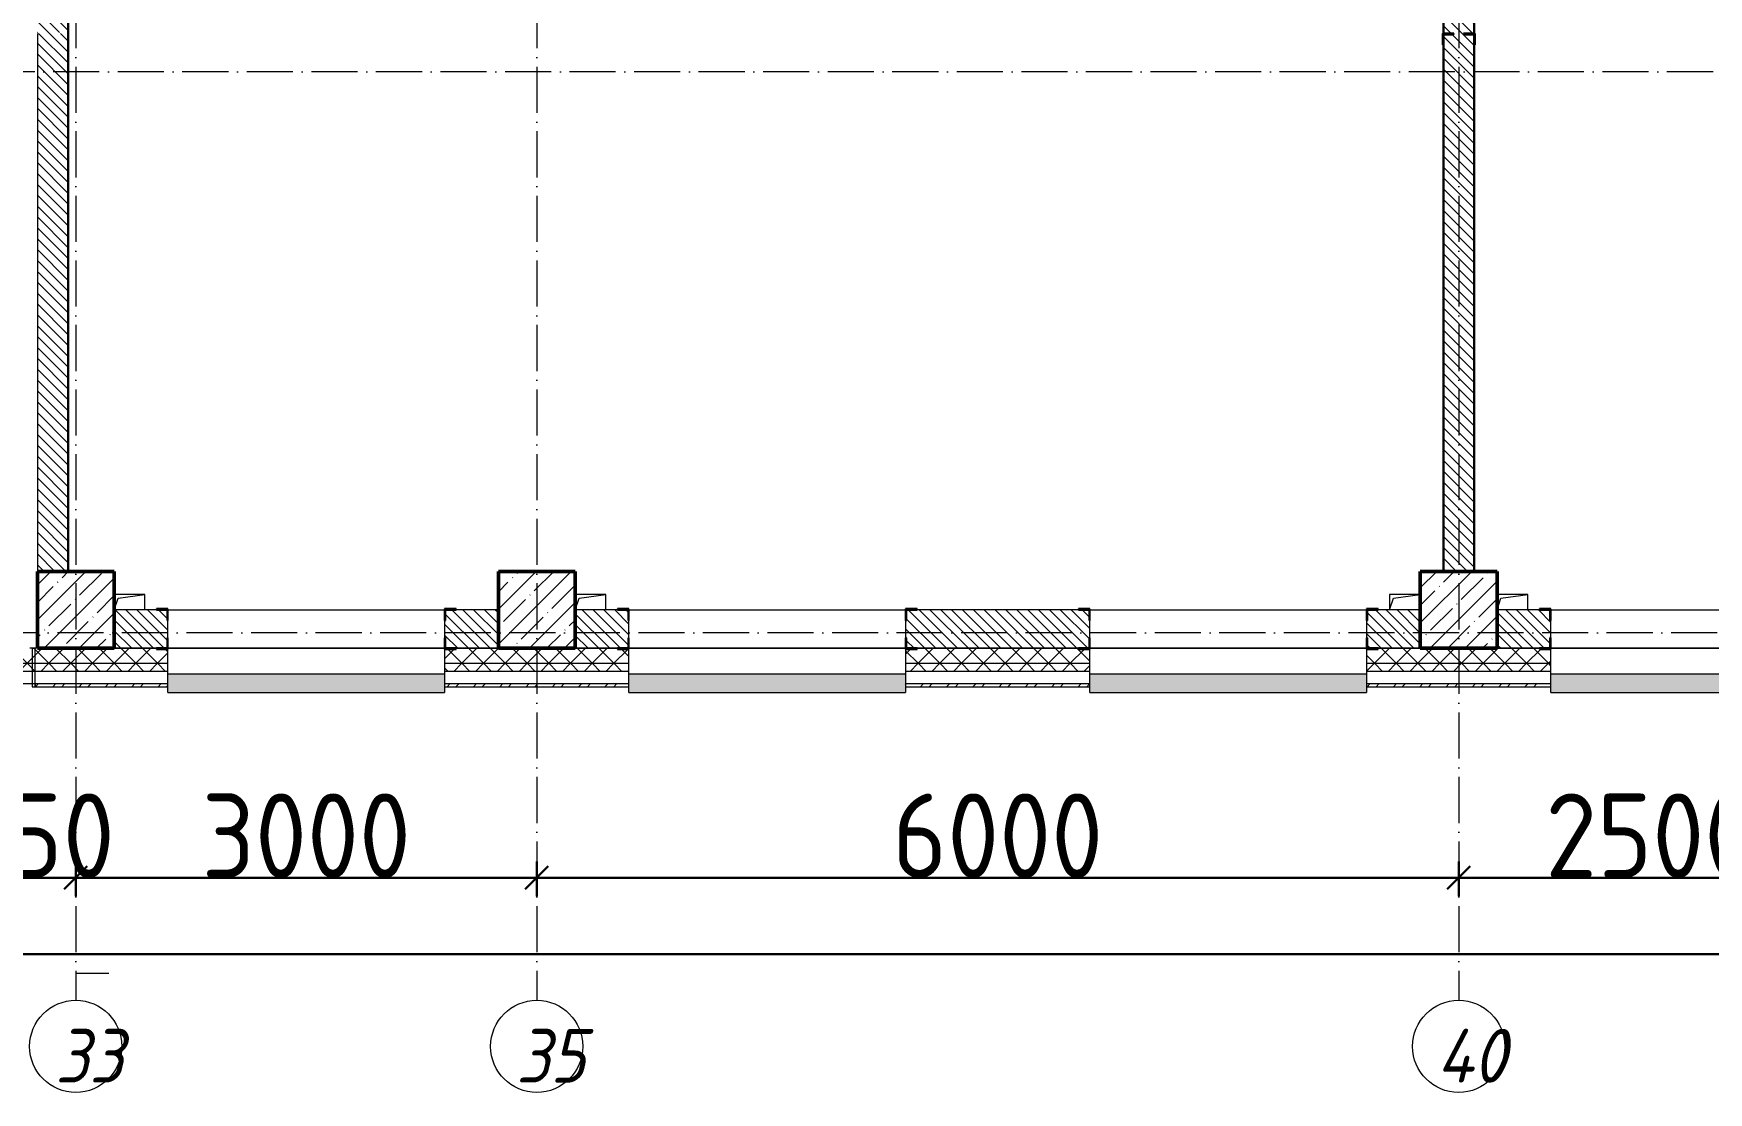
# Model space of a CAD drawing. Header units: millimetres. Extents: x 35697 to 388678, y -91946 to 171347.
# Drawn here: x 328996 to 339897, y -34572 to -27682 of the extents above; entities that cross this region are included whole.
import ezdxf

# ---------------------------------------------------------------- set-up
doc = ezdxf.new("R2010")
doc.units = ezdxf.units.MM
doc.linetypes.add('50_200_ШТРИХ_1Т_ш5_п1_п1_', pattern=[700, 500, -100, 0, -100])
for name, color, linetype, lineweight in [('2.4) ПГП вычит ЖБбалки 0.4 м -', 24, 'Continuous', 30), ('A-____-____-DIMS', 7, 'Continuous', 9), ('A-GENM-____-MCUT', 7, 'Continuous', 25), ('A-GENM-____-OTLN', 7, 'Continuous', 9), ('A-GENM-____-OTLN-1', 7, 'Continuous', 25), ('A-GLAZ-____-OTLN', 7, 'Continuous', 9), ('A-WALL-____-MCUT', 7, 'Continuous', 13), ('A-WALL-____-MCUT-1', 7, 'Continuous', 9), ('A-WALL-____-OTLN', 7, 'Continuous', 9), ('A-WALL-____-PATT-1', 7, 'Continuous', 9), ('A-WALL-FNSH-MCUT-1', 7, 'Continuous', 9), ('S-COLS-____-MCUT', 7, 'Continuous', 50), ('S-COLS-____-OTLN', 7, 'Continuous', 9), ('S-GRID-____-IDEN', 7, 'Continuous', 9), ('S-GRID-____-OTLN', 7, 'Continuous', 9), ('S-GRID-____-OTLN-1', 7, '50_200_ШТРИХ_1Т_ш5_п1_п1_', 9), ('стяжа', 7, 'Continuous', 30)]:
    doc.layers.add(name, color=color, linetype=linetype, lineweight=lineweight)
doc.layers.add('A-GLAZ-____-OTLN-1', color=7, linetype='Continuous', lineweight=9, true_color=0xc0c0c0)
doc.styles.add('ISOCPEUR_I_9', font='isocpeui.ttf', dxfattribs={"width": 0.9, "height": 250})
doc.styles.add('СПДС', font='isocpeur.ttf', dxfattribs={"width": 0.9})
doc.dimstyles.new('ISO-2_5_0_9К_БОЛЬШОЙ_ОСИ', dxfattribs={"dimscale": 304.8, "dimtxt": 248.995294, "dimasz": 0.492126, "dimexe": 0.393701, "dimexo": 0, "dimgap": 0, "dimtad": 1, "dimdec": 0, "dimzin": 0, "dimdsep": 46, "dimtxsty": 'ISOCPEUR_I_9', "dimblk1": 'OBLIQUE', "dimblk2": 'OBLIQUE', "dimsah": 1, "dimcen": 0.09, "dimdle": 0.393701, "dimazin": 0, "dimtfac": 1, "dimtdec": 4, "dimtix": 1, "dimtmove": 0, "dimatfit": 3, "dimfxl": 1, "dimtvp": 1, "dimtolj": 1, "dimtzin": 0, "dimarcsym": 2})
pattern_1 = [(45, (283770.71, -86863.46), (-70.71068, 70.71068), []), (135, (283770.71, -86863.46), (-70.71068, -70.71068), [])]
pattern_2 = [(135, (283770.707, -86863.456), (-35.35534, -35.35534), [])]

# ---------------------------------------------------------------- blocks, each defined once
blk = doc.blocks.new('BSC_Колонна _Прямоугольная - 500х500-V18-АР1_План отверстий 3 этажа в осях 1-64_Ю-ЯЯ')
at = {"layer": 'S-COLS-____-OTLN'}
h = blk.add_hatch(dxfattribs=at)
h.set_pattern_fill('FP_25', color=256, style=0, pattern_type=2)
h.set_pattern_definition([(45, (-54500, -55431.04), (-114.04925, 114.04925), []), (45, (-54385.95, -55431.04), (-114.04925, 114.04925), [201.613, -40.323, 3.353, -36.97])])
h.paths.add_polyline_path([(-250, -250), (250, -250), (250, 250), (-250, 250), (-250, 178)], flags=0)
at = {"layer": 'S-COLS-____-MCUT'}
for p, q in [((250, 250), (-250, 250)), ((-250, 250), (-250, -250)), ((250, -250), (250, 250)), ((-250, -250), (250, -250))]:
    blk.add_line(p, q, dxfattribs=at)
blk = doc.blocks.new('BSC_Колонна _Прямоугольная - 500х500-V46-АР1_План отверстий 3 этажа в осях 1-64_Ю-ЯЯ')
at = {"layer": 'S-COLS-____-OTLN'}
h = blk.add_hatch(dxfattribs=at)
h.set_pattern_fill('FP_54', color=256, style=0, pattern_type=2)
h.set_pattern_definition([(45, (-48500, -55431.04), (-114.04925, 114.04925), []), (45, (-48385.95, -55431.04), (-114.04925, 114.04925), [201.613, -40.323, 3.353, -36.97])])
h.paths.add_polyline_path([(-250, -250), (250, -250), (250, 250), (-250, 250), (-250, 178)], flags=0)
at = {"layer": 'S-COLS-____-MCUT'}
for p, q in [((250, 250), (-250, 250)), ((-250, 250), (-250, -250)), ((250, -250), (250, 250)), ((-250, -250), (250, -250))]:
    blk.add_line(p, q, dxfattribs=at)
blk = doc.blocks.new('BSC_Колонна _Прямоугольная - 500х500-V72-АР1_План отверстий 3 этажа в осях 1-64_Ю-ЯЯ')
at = {"layer": 'S-COLS-____-OTLN'}
h = blk.add_hatch(dxfattribs=at)
h.set_pattern_fill('FP_81', color=256, style=0, pattern_type=2)
h.set_pattern_definition([(45, (-45500, -55431.04), (-114.04925, 114.04925), []), (45, (-45385.95, -55431.04), (-114.04925, 114.04925), [201.613, -40.323, 3.353, -36.97])])
h.paths.add_polyline_path([(-250, -250), (250, -250), (250, 250), (-250, 250), (-250, 178)], flags=0)
at = {"layer": 'S-COLS-____-MCUT'}
for p, q in [((250, 250), (-250, 250)), ((-250, 250), (-250, -250)), ((250, -250), (250, 250)), ((-250, -250), (250, -250))]:
    blk.add_line(p, q, dxfattribs=at)
blk = doc.blocks.new('Фахверк_СКБ_Уголок - 250_2700-27497298-АР1_План отверстий 3 этажа в осях 1-64_Ю-ЯЯ')
at = {"layer": 'A-GENM-____-MCUT'}
for p, q in [((200, 181), (125, 181)), ((125, 181), (125, 106)), ((131, 106), (131, 175)), ((131, 175), (200, 175)), ((200, 175), (200, 181)), ((125, 106), (131, 106)), ((131, -6), (125, -6)), ((125, -6), (125, -81)), ((125, -81), (200, -81)), ((131, -75), (131, -6)), ((200, -75), (131, -75)), ((200, -81), (200, -75))]:
    blk.add_line(p, q, dxfattribs=at)
blk = doc.blocks.new('Фахверк_СКБ_Уголок - 200_3550-28187522-АР1_План отверстий 3 этажа в осях 1-64_Ю-ЯЯ')
at = {"layer": 'A-GENM-____-MCUT'}
for p, q in [((125, 156), (50, 156)), ((50, 156), (50, 150)), ((50, 150), (119, 150)), ((119, 150), (119, 81)), ((125, 81), (125, 156)), ((119, 81), (125, 81)), ((125, 19), (119, 19)), ((119, 19), (119, -50)), ((125, -56), (125, 19)), ((119, -50), (50, -50)), ((50, -50), (50, -56)), ((50, -56), (125, -56))]:
    blk.add_line(p, q, dxfattribs=at)
blk = doc.blocks.new('AR_Отверстие прямоугольное _в плите_ - AR_Отверстие прямоугольное _в плите_-V178-АР1_План отверстий 3 этажа в осях 1-64_Ю-ЯЯ')
at = {"layer": 'A-GENM-____-OTLN'}
for p, q in [((100, 50), (-100, 50)), ((-100, -50), (-75, 25)), ((-75, 25), (100, 50)), ((100, -50), (100, 50))]:
    blk.add_line(p, q, dxfattribs=at)
blk = doc.blocks.new('AR_Отверстие прямоугольное _в плите_ - AR_Отверстие прямоугольное _в плите_-V185-АР1_План отверстий 3 этажа в осях 1-64_Ю-ЯЯ')
at = {"layer": 'A-GENM-____-OTLN'}
for p, q in [((100, 50), (-100, 50)), ((-100, 50), (-100, -50)), ((-100, -50), (-75, 25)), ((-75, 25), (100, 50))]:
    blk.add_line(p, q, dxfattribs=at)
blk = doc.blocks.new('Отлив_СКБ - Отлив витража_120_НВФ-31885687-АР1_План отверстий 3 этажа в осях 1-64_Ю-ЯЯ')
at = {"layer": 'A-GLAZ-____-OTLN-1'}
for points in [[(0, -2), (1800, -2), (1800, 0), (0, 0)], [(945, -120), (1800, -120), (1800, -2), (0, -2), (0, -120), (878, -120)]]:
    blk.add_hatch(color=256, dxfattribs=at).paths.add_polyline_path(points, flags=0)
at = {"layer": 'A-GLAZ-____-OTLN'}
for p, q in [((0, 0), (1800, 0)), ((1800, -2), (0, -2)), ((0, -120), (0, -83)), ((1800, -83), (1800, -120)), ((0, -120), (1800, -120))]:
    blk.add_line(p, q, dxfattribs=at)
blk = doc.blocks.new('Стены 3 - Стены 4-31194751-АР1_План отверстий 3 этажа в осях 1-64_Ю-ЯЯ')
at = {"layer": 'A-WALL-____-MCUT'}
for p, q in [((-1799, 41030), (-1799, 41010)), ((-1549, 41030), (-1799, 41030)), ((-1799, 41010), (-1549, 41010)), ((-1549, 41010), (-1549, 41030))]:
    blk.add_line(p, q, dxfattribs=at)
blk = doc.blocks.new('Ось сетки - Круг_Ø6_00__ISO-2_5_0_9K_-25732049-АР1_План отверстий 3 этажа в осях 1-64_Ю-ЯЯ')
at = {"layer": 'S-GRID-____-IDEN'}
blk.add_circle((0, 0), 3, dxfattribs=at)
blk = doc.blocks.new('_Oblique')
at = {"color": 0, "linetype": 'ByBlock', "lineweight": -2}
blk.add_line((-0.5, -0.5), (0.5, 0.5), dxfattribs=at)
blk = doc.blocks.new('*D2169')
at = {"layer": 'A-____-____-DIMS', "color": 0, "lineweight": -2, "transparency": 16777216}
for p, q in [((328721, -33069), (328721, -33295)), ((329271, -33069), (329271, -33295)), ((328721, -33175), (328571, -33175)), ((328721, -33175), (329271, -33175)), ((329271, -33175), (329421, -33175))]:
    blk.add_line(p, q, dxfattribs=at)
at = {"layer": 'Defpoints', "color": 0, "transparency": 16777216}
for p in [(328721, -33069), (329271, -33069), (329271, -33175)]:
    blk.add_point(p, dxfattribs=at)
at = {"layer": 'A-____-____-DIMS', "color": 0, "lineweight": -2, "transparency": 16777216, "xscale": 150, "yscale": 150, "zscale": 150}
blk.add_blockref('_Oblique', (328721, -33175), dxfattribs=at)
at = {"layer": 'A-____-____-DIMS', "color": 0, "lineweight": -2, "transparency": 16777216, "xscale": 150, "yscale": 150, "zscale": 150, "rotation": 180}
blk.add_blockref('_Oblique', (329271, -33175), dxfattribs=at)
at = {"layer": 'A-____-____-DIMS', "color": 0, "transparency": 16777216, "insert": (328996, -32901), "char_height": 548.6, "attachment_point": 5, "style": 'СПДС'}
blk.add_mtext('\\A1;550', dxfattribs=at)
blk = doc.blocks.new('*D2170')
at = {"layer": 'A-____-____-DIMS', "color": 0, "lineweight": -2, "transparency": 16777216}
for p, q in [((329271, -33069), (329271, -33295)), ((332271, -33069), (332271, -33295)), ((329151, -33175), (332391, -33175))]:
    blk.add_line(p, q, dxfattribs=at)
at = {"layer": 'Defpoints', "color": 0, "transparency": 16777216}
for p in [(329271, -33069), (332271, -33069), (332271, -33175)]:
    blk.add_point(p, dxfattribs=at)
at = {"layer": 'A-____-____-DIMS', "color": 0, "lineweight": -2, "transparency": 16777216, "xscale": 150, "yscale": 150, "zscale": 150, "rotation": 180}
blk.add_blockref('_Oblique', (329271, -33175), dxfattribs=at)
at = {"layer": 'A-____-____-DIMS', "color": 0, "lineweight": -2, "transparency": 16777216, "xscale": 150, "yscale": 150, "zscale": 150}
blk.add_blockref('_Oblique', (332271, -33175), dxfattribs=at)
at = {"layer": 'A-____-____-DIMS', "color": 0, "transparency": 16777216, "insert": (330771, -32901), "char_height": 548.6, "attachment_point": 5, "style": 'СПДС'}
blk.add_mtext('\\A1;3000', dxfattribs=at)
blk = doc.blocks.new('*D2171')
at = {"layer": 'A-____-____-DIMS', "color": 0, "lineweight": -2, "transparency": 16777216}
for p, q in [((332271, -33069), (332271, -33295)), ((338271, -33069), (338271, -33295)), ((332151, -33175), (338391, -33175))]:
    blk.add_line(p, q, dxfattribs=at)
at = {"layer": 'Defpoints', "color": 0, "transparency": 16777216}
for p in [(332271, -33069), (338271, -33069), (338271, -33175)]:
    blk.add_point(p, dxfattribs=at)
at = {"layer": 'A-____-____-DIMS', "color": 0, "lineweight": -2, "transparency": 16777216, "xscale": 150, "yscale": 150, "zscale": 150, "rotation": 180}
blk.add_blockref('_Oblique', (332271, -33175), dxfattribs=at)
at = {"layer": 'A-____-____-DIMS', "color": 0, "lineweight": -2, "transparency": 16777216, "xscale": 150, "yscale": 150, "zscale": 150}
blk.add_blockref('_Oblique', (338271, -33175), dxfattribs=at)
at = {"layer": 'A-____-____-DIMS', "color": 0, "transparency": 16777216, "insert": (335271, -32901), "char_height": 548.6, "attachment_point": 5, "style": 'СПДС'}
blk.add_mtext('\\A1;6000', dxfattribs=at)
blk = doc.blocks.new('*D2172')
at = {"layer": 'A-____-____-DIMS', "color": 0, "lineweight": -2, "transparency": 16777216}
for p, q in [((338271, -33069), (338271, -33295)), ((340771, -33069), (340771, -33295)), ((338151, -33175), (340891, -33175))]:
    blk.add_line(p, q, dxfattribs=at)
at = {"layer": 'Defpoints', "color": 0, "transparency": 16777216}
for p in [(338271, -33069), (340771, -33069), (340771, -33175)]:
    blk.add_point(p, dxfattribs=at)
at = {"layer": 'A-____-____-DIMS', "color": 0, "lineweight": -2, "transparency": 16777216, "xscale": 150, "yscale": 150, "zscale": 150, "rotation": 180}
blk.add_blockref('_Oblique', (338271, -33175), dxfattribs=at)
at = {"layer": 'A-____-____-DIMS', "color": 0, "lineweight": -2, "transparency": 16777216, "xscale": 150, "yscale": 150, "zscale": 150}
blk.add_blockref('_Oblique', (340771, -33175), dxfattribs=at)
at = {"layer": 'A-____-____-DIMS', "color": 0, "transparency": 16777216, "insert": (339521, -32901), "char_height": 548.6, "attachment_point": 5, "style": 'СПДС'}
blk.add_mtext('\\A1;2500', dxfattribs=at)
blk = doc.blocks.new('*D2179')
at = {"layer": 'A-____-____-DIMS', "color": 0, "lineweight": -2, "transparency": 16777216}
for p, q in [((281421, -33566), (281421, -33792)), ((354821, -33566), (354821, -33792)), ((281301, -33672), (354941, -33672))]:
    blk.add_line(p, q, dxfattribs=at)
at = {"layer": 'Defpoints', "color": 0, "transparency": 16777216}
for p in [(281421, -33566), (354821, -33566), (354821, -33672)]:
    blk.add_point(p, dxfattribs=at)
at = {"layer": 'A-____-____-DIMS', "color": 0, "lineweight": -2, "transparency": 16777216, "xscale": 150, "yscale": 150, "zscale": 150, "rotation": 180}
blk.add_blockref('_Oblique', (281421, -33672), dxfattribs=at)
at = {"layer": 'A-____-____-DIMS', "color": 0, "lineweight": -2, "transparency": 16777216, "xscale": 150, "yscale": 150, "zscale": 150}
blk.add_blockref('_Oblique', (354821, -33672), dxfattribs=at)
at = {"layer": 'A-____-____-DIMS', "color": 0, "transparency": 16777216, "insert": (318121, -33397), "char_height": 548.6, "attachment_point": 5, "style": 'СПДС'}
blk.add_mtext('\\A1;73400', dxfattribs=at)
blk = doc.blocks.new('3эт')
at = {"layer": 'S-GRID-____-OTLN-1', "color": 251, "ltscale": 0.6, "true_color": 0x636466}
for p, q in [((329270.7, 4029.4), (329270.7, -33971.9)), ((332270.7, 4029.4), (332270.7, -33971.9)), ((338270.7, 4029.4), (338270.7, -33971.9)), ((359250.7, -27932.4), (279101.9, -27932.4)), ((387845.1, -31582.4), (279101.9, -31582.4))]:
    blk.add_line(p, q, dxfattribs=at)
at = {"layer": 'S-GRID-____-IDEN', "xscale": 99.99999999999993, "yscale": 99.99999999999993, "zscale": 99.99999999999993, "rotation": 180}
for p in [(329270.7, -34271.9), (332270.7, -34271.9), (338270.7, -34271.9)]:
    blk.add_blockref('Ось сетки - Круг_Ø6_00__ISO-2_5_0_9K_-25732049-АР1_План отверстий 3 этажа в осях 1-64_Ю-ЯЯ', p, dxfattribs=at)
at = {"layer": 'S-GRID-____-IDEN', "char_height": 350, "attachment_point": 1, "style": 'ISOCPEUR_I_9'}
for s, insert, width in [('33', (329136.3, -34157.9), 404.05), ('35', (332136.3, -34157.9), 404.05), ('40', (338127.3, -34157.9), 425.696)]:
    blk.add_mtext(s, dxfattribs=dict(at, insert=insert, width=width))
at = {"layer": 'A-____-____-DIMS'}
for base, p1, p2, override, picture, middle in [((329270.7, -33175), (328720.7, -33068.9), (329270.7, -33068.9), {"dimtxt": 1.8, "dimpost": '<>', "dimtxsty": 'СПДС', "dimfxl": 550}, '*D2169', (328995.7, -32900.7)), ((332270.7, -33175), (329270.7, -33068.9), (332270.7, -33068.9), {"dimtxt": 1.8, "dimpost": '<>', "dimtxsty": 'СПДС', "dimfxl": 3000}, '*D2170', (330770.7, -32900.7)), ((338270.7, -33175), (332270.7, -33068.9), (338270.7, -33068.9), {"dimtxt": 1.8, "dimpost": '<>', "dimtxsty": 'СПДС', "dimfxl": 6000}, '*D2171', (335270.7, -32900.7)), ((340770.7, -33175), (338270.7, -33068.9), (340770.7, -33068.9), {"dimtxt": 1.8, "dimpost": '<>', "dimtxsty": 'СПДС', "dimfxl": 2500}, '*D2172', (339520.7, -32900.7)), ((354820.7, -33671.8), (281420.7, -33565.7), (354820.7, -33565.7), {"dimtxt": 1.8, "dimpost": '<>', "dimtxsty": 'СПДС', "dimfxl": 73400}, '*D2179', (318120.7, -33397.5))]:
    dim = blk.add_linear_dim(base=base, p1=p1, p2=p2, dimstyle='ISO-2_5_0_9К_БОЛЬШОЙ_ОСИ', override=override, dxfattribs=at)
    dim.commit()
    dim.dimension.update_dxf_attribs({"geometry": picture, "text_midpoint": middle})

msp = doc.modelspace()

# ---------------------------------------------------------------- hatches: boundary and pattern name
at = {"layer": 'A-WALL-____-PATT-1'}
h = msp.add_hatch(dxfattribs=at)
h.set_pattern_fill('FP_9', color=256, style=0, pattern_type=2)
h.set_pattern_definition(pattern_2)
h.paths.add_polyline_path([(329021, -31182), (329221, -31182), (329221, -27682), (329152, -27682), (329152, -27676), (329221, -27676), (329221, -24182), (329021, -24182), (329021, -27676), (329090, -27676), (329090, -27682), (329021, -27682), (329021, -29640)], flags=0)
h = msp.add_hatch(dxfattribs=at)
h.set_pattern_fill('FP_9', color=256, style=0, pattern_type=2)
h.set_pattern_definition(pattern_2)
h.paths.add_polyline_path([(338371, -31182), (338371, -27688), (338302, -27688), (338302, -27682), (338371, -27682), (338371, -24182), (338171, -24182), (338171, -27682), (338240, -27682), (338240, -27688), (338171, -27688), (338171, -31182)], flags=0)
h = msp.add_hatch(dxfattribs=at)
h.set_pattern_fill('FP_9', color=256, style=0, pattern_type=2)
h.set_pattern_definition(pattern_2)
h.paths.add_polyline_path([(331677, -31682), (332021, -31682), (332021, -31432), (331677, -31432), (331677, -31501), (331671, -31501), (331671, -31613), (331677, -31613)], flags=0)
h.paths.add_polyline_path([(329865, -31682), (329865, -31613), (329871, -31613), (329871, -31501), (329865, -31501), (329865, -31432), (329521, -31432), (329521, -31682), (329796, -31682)], flags=0)
h = msp.add_hatch(dxfattribs=at)
h.set_pattern_fill('FP_9', color=256, style=0, pattern_type=2)
h.set_pattern_definition(pattern_2)
h.paths.add_polyline_path([(337746, -31682), (338021, -31682), (338021, -31432), (337677, -31432), (337677, -31501), (337671, -31501), (337671, -31613), (337677, -31613), (337677, -31682)], flags=0)
h.paths.add_polyline_path([(335796, -31682), (335865, -31682), (335865, -31613), (335871, -31613), (335871, -31501), (335865, -31501), (335865, -31432), (334677, -31432), (334677, -31501), (334671, -31501), (334671, -31613), (334677, -31613), (334677, -31682), (335013, -31682)], flags=0)
h.paths.add_polyline_path([(332796, -31682), (332865, -31682), (332865, -31613), (332871, -31613), (332871, -31501), (332865, -31501), (332865, -31432), (332521, -31432), (332521, -31682)], flags=0)
h = msp.add_hatch(dxfattribs=at)
h.set_pattern_fill('FP_9', color=256, style=0, pattern_type=2)
h.set_pattern_definition(pattern_2)
h.paths.add_polyline_path([(338521, -31682), (338865, -31682), (338865, -31613), (338871, -31613), (338871, -31501), (338865, -31501), (338865, -31432), (338521, -31432)], flags=0)
h.paths.add_polyline_path([(341021, -31682), (341021, -31432), (340677, -31432), (340677, -31501), (340671, -31501), (340671, -31613), (340677, -31613), (340677, -31682), (340746, -31682)], flags=0)
h = msp.add_hatch(dxfattribs=at)
h.set_pattern_fill('FP_4', color=256, style=0, pattern_type=2)
h.set_pattern_definition(pattern_1)
h.paths.add_polyline_path([(357990, -31782), (358071, -31782), (358071, -31682), (351721, -31682), (351721, -31782), (354455, -31782)], flags=0)
h.paths.add_polyline_path([(347385, -31782), (347771, -31782), (347771, -31688), (347696, -31688), (347696, -31682), (346746, -31682), (346746, -31688), (346671, -31688), (346671, -31782), (347021, -31782)], flags=0)
h.paths.add_polyline_path([(349153, -31782), (350721, -31782), (350721, -31682), (348846, -31682), (348846, -31688), (348771, -31688), (348771, -31782)], flags=0)
h.paths.add_polyline_path([(343746, -31782), (344871, -31782), (344871, -31688), (344796, -31688), (344796, -31682), (343746, -31682), (343746, -31688), (343671, -31688), (343671, -31782), (343677, -31782)], flags=0)
h.paths.add_polyline_path([(341871, -31782), (341871, -31688), (341796, -31688), (341796, -31682), (340746, -31682), (340746, -31688), (340671, -31688), (340671, -31782), (341199, -31782)], flags=0)
h.paths.add_polyline_path([(337746, -31782), (338871, -31782), (338871, -31688), (338796, -31688), (338796, -31682), (337746, -31682), (337746, -31688), (337671, -31688), (337671, -31782)], flags=0)
h.paths.add_polyline_path([(335796, -31782), (335871, -31782), (335871, -31688), (335796, -31688), (335796, -31682), (334746, -31682), (334746, -31688), (334671, -31688), (334671, -31782), (335013, -31782)], flags=0)
h.paths.add_polyline_path([(332021, -31782), (332871, -31782), (332871, -31688), (332796, -31688), (332796, -31682), (331746, -31682), (331746, -31688), (331671, -31688), (331671, -31782), (331746, -31782)], flags=0)
h.paths.add_polyline_path([(329711, -31782), (329871, -31782), (329871, -31688), (329796, -31688), (329796, -31682), (328196, -31682), (328196, -31688), (328121, -31688), (328121, -31782), (328827, -31782)], flags=0)
h.paths.add_polyline_path([(326176, -31782), (326321, -31782), (326321, -31688), (326246, -31688), (326246, -31682), (325196, -31682), (325196, -31688), (325121, -31688), (325121, -31782)], flags=0)
h.paths.add_polyline_path([(323321, -31782), (323321, -31688), (323246, -31688), (323246, -31682), (322196, -31682), (322196, -31688), (322121, -31688), (322121, -31782), (322641, -31782)], flags=0)
h.paths.add_polyline_path([(319990, -31782), (320321, -31782), (320321, -31688), (320246, -31688), (320246, -31682), (319196, -31682), (319196, -31688), (319121, -31688), (319121, -31782), (319548, -31782)], flags=0)
h.paths.add_polyline_path([(316196, -31782), (317321, -31782), (317321, -31688), (317246, -31688), (317246, -31682), (316196, -31682), (316196, -31688), (316121, -31688), (316121, -31782), (316127, -31782)], flags=0)
h.paths.add_polyline_path([(313121, -31782), (314321, -31782), (314321, -31688), (314246, -31688), (314246, -31682), (313196, -31682), (313196, -31688), (313121, -31688)], flags=0)
h.paths.add_polyline_path([(311321, -31782), (311321, -31688), (311246, -31688), (311246, -31682), (310196, -31682), (310196, -31688), (310121, -31688), (310121, -31782), (311152, -31782)], flags=0)
h.paths.add_polyline_path([(307196, -31782), (308321, -31782), (308321, -31688), (308246, -31688), (308246, -31682), (307196, -31682), (307196, -31688), (307121, -31688), (307121, -31782), (307127, -31782)], flags=0)
h.paths.add_polyline_path([(305321, -31782), (305321, -31688), (305246, -31688), (305246, -31682), (304196, -31682), (304196, -31688), (304121, -31688), (304121, -31782), (305246, -31782)], flags=0)
h.paths.add_polyline_path([(301971, -31782), (302321, -31782), (302321, -31688), (302246, -31688), (302246, -31682), (301196, -31682), (301196, -31688), (301121, -31688), (301121, -31782), (301471, -31782)], flags=0)
h.paths.add_polyline_path([(300121, -31782), (300121, -31688), (300046, -31688), (300046, -31682), (290321, -31682), (290321, -31782), (299664, -31782)], flags=0)
h.paths.add_polyline_path([(289321, -31782), (289321, -31682), (281321, -31682), (281321, -31782), (287292, -31782)], flags=0)
h = msp.add_hatch(dxfattribs=at)
h.set_pattern_fill('FP_4', color=256, style=0, pattern_type=2)
h.set_pattern_definition(pattern_1)
h.paths.add_polyline_path([(358071, -31832), (358071, -31782), (351721, -31782), (351721, -31832), (357990, -31832)], flags=0)
h.paths.add_polyline_path([(350721, -31832), (350721, -31782), (348771, -31782), (348771, -31832), (349153, -31832)], flags=0)
h.paths.add_polyline_path([(344871, -31832), (344871, -31782), (343671, -31782), (343671, -31832), (343850, -31832)], flags=0)
h.paths.add_polyline_path([(347385, -31832), (347771, -31832), (347771, -31782), (346671, -31782), (346671, -31832)], flags=0)
h.paths.add_polyline_path([(341199, -31832), (341871, -31832), (341871, -31782), (340671, -31782), (340671, -31832)], flags=0)
h.paths.add_polyline_path([(338871, -31832), (338871, -31782), (337671, -31782), (337671, -31832), (338548, -31832)], flags=0)
h.paths.add_polyline_path([(335871, -31832), (335871, -31782), (334671, -31782), (334671, -31832), (335013, -31832)], flags=0)
h.paths.add_polyline_path([(332871, -31832), (332871, -31782), (331671, -31782), (331671, -31832), (332362, -31832)], flags=0)
h.paths.add_polyline_path([(329871, -31832), (329871, -31782), (328121, -31782), (328121, -31832), (329711, -31832)], flags=0)
h.paths.add_polyline_path([(326321, -31832), (326321, -31782), (325121, -31782), (325121, -31832), (326176, -31832)], flags=0)
h.paths.add_polyline_path([(323321, -31832), (323321, -31782), (322121, -31782), (322121, -31832), (322641, -31832)], flags=0)
h.paths.add_polyline_path([(320321, -31832), (320321, -31782), (319121, -31782), (319121, -31832), (319990, -31832)], flags=0)
h.paths.add_polyline_path([(316121, -31832), (317321, -31832), (317321, -31782), (316121, -31782)], flags=0)
h.paths.add_polyline_path([(313804, -31832), (314321, -31832), (314321, -31782), (313121, -31782), (313121, -31832)], flags=0)
h.paths.add_polyline_path([(311152, -31832), (311321, -31832), (311321, -31782), (310121, -31782), (310121, -31832), (310269, -31832)], flags=0)
h.paths.add_polyline_path([(308321, -31832), (308321, -31782), (307121, -31782), (307121, -31832), (307617, -31832)], flags=0)
h.paths.add_polyline_path([(304966, -31832), (305321, -31832), (305321, -31782), (304121, -31782), (304121, -31832)], flags=0)
h.paths.add_polyline_path([(302315, -31832), (302321, -31832), (302321, -31782), (301121, -31782), (301121, -31832), (301431, -31832)], flags=0)
h.paths.add_polyline_path([(299664, -31832), (300121, -31832), (300121, -31782), (290321, -31782), (290321, -31832), (297896, -31832)], flags=0)
h.paths.add_polyline_path([(289321, -31832), (289321, -31782), (281221, -31782), (281221, -31832), (287292, -31832)], flags=0)
h = msp.add_hatch(dxfattribs=at)
h.set_pattern_fill('FP_6', color=256, style=0, pattern_type=2)
h.set_pattern_definition([(45, (283770.71, -86863.46), (-85.53659, 85.53659), []), (45, (283827.73, -86863.46), (-85.53659, 85.53659), [])])
h.paths.add_polyline_path([(343850, -31932), (344291, -31932), (344291, -31912), (343671, -31912), (343671, -31932)], flags=0)
h.paths.add_polyline_path([(341871, -31932), (341871, -31912), (340671, -31912), (340671, -31932), (341199, -31932)], flags=0)
h.paths.add_polyline_path([(337671, -31932), (338871, -31932), (338871, -31912), (337671, -31912)], flags=0)
h.paths.add_polyline_path([(335871, -31932), (335871, -31912), (334671, -31912), (334671, -31932), (335013, -31932)], flags=0)
h.paths.add_polyline_path([(332362, -31932), (332871, -31932), (332871, -31912), (331671, -31912), (331671, -31932)], flags=0)
h.paths.add_polyline_path([(329871, -31932), (329871, -31912), (329006, -31912), (329006, -31932), (329711, -31932)], flags=0)

# ---------------------------------------------------------------- linework, layer by layer
at = {"layer": '2.4) ПГП вычит ЖБбалки 0.4 м -'}
for points in [[(329221, -31182), (329221, -24182)], [(338371, -24182), (338371, -31182)], [(338171, -26432), (338171, -31182)]]:
    msp.add_lwpolyline(points, dxfattribs=at)
at = {"layer": 'A-WALL-____-MCUT'}
for p, q in [((329021, -27682), (329021, -31182)), ((329221, -31182), (329221, -27682)), ((338171, -27757), (338171, -31182)), ((338371, -31182), (338371, -27757)), ((329796, -31432), (329521, -31432)), ((329871, -31613), (329871, -31501)), ((331671, -31501), (331671, -31613)), ((332021, -31432), (331746, -31432)), ((332796, -31432), (332521, -31432)), ((332871, -31613), (332871, -31501)), ((334671, -31501), (334671, -31613)), ((335796, -31432), (334746, -31432)), ((335871, -31613), (335871, -31501)), ((337671, -31501), (337671, -31613)), ((338021, -31432), (337746, -31432)), ((338796, -31432), (338521, -31432)), ((338871, -31613), (338871, -31501)), ((329021, -31682), (328971, -31682)), ((329871, -31912), (329871, -31688)), ((331671, -31688), (331671, -31912)), ((332871, -31912), (332871, -31688)), ((334671, -31688), (334671, -31912)), ((335871, -31912), (335871, -31688)), ((337671, -31688), (337671, -31912)), ((338871, -31912), (338871, -31688)), ((328121, -31912), (329871, -31912)), ((331671, -31912), (332871, -31912)), ((334671, -31912), (335871, -31912)), ((337671, -31912), (338871, -31912))]:
    msp.add_line(p, q, dxfattribs=at)
at = {"layer": 'A-WALL-____-MCUT-1'}
for p, q in [((329796, -31682), (329521, -31682)), ((329521, -31682), (329796, -31682)), ((332021, -31682), (331746, -31682)), ((331746, -31682), (332021, -31682)), ((332796, -31682), (332521, -31682)), ((332521, -31682), (332796, -31682)), ((335796, -31682), (334746, -31682)), ((334746, -31682), (335796, -31682)), ((338021, -31682), (337746, -31682)), ((337746, -31682), (338021, -31682)), ((338796, -31682), (338521, -31682)), ((338521, -31682), (338796, -31682)), ((329871, -31782), (328121, -31782)), ((332871, -31782), (331671, -31782)), ((335871, -31782), (334671, -31782)), ((338871, -31782), (337671, -31782)), ((329871, -31832), (328121, -31832)), ((332871, -31832), (331671, -31832)), ((335871, -31832), (334671, -31832)), ((338871, -31832), (337671, -31832))]:
    msp.add_line(p, q, dxfattribs=at)
at = {"layer": 'A-WALL-____-OTLN'}
for p, q in [((329871, -31432), (331671, -31432)), ((332871, -31432), (334671, -31432)), ((335871, -31432), (337671, -31432)), ((338871, -31432), (340671, -31432)), ((329871, -31682), (331671, -31682)), ((331671, -31682), (329871, -31682)), ((332871, -31682), (334671, -31682)), ((334671, -31682), (332871, -31682)), ((335871, -31682), (337671, -31682)), ((337671, -31682), (335871, -31682)), ((338871, -31682), (340671, -31682)), ((340671, -31682), (338871, -31682))]:
    msp.add_line(p, q, dxfattribs=at)
at = {"layer": 'A-WALL-FNSH-MCUT-1'}
for p, q in [((329006, -31912), (329006, -31932)), ((329006, -31932), (329871, -31932)), ((329871, -31932), (329871, -31912)), ((331671, -31912), (331671, -31932)), ((331671, -31932), (332871, -31932)), ((332871, -31932), (332871, -31912)), ((334671, -31912), (334671, -31932)), ((334671, -31932), (335871, -31932)), ((335871, -31932), (335871, -31912)), ((337671, -31912), (337671, -31932)), ((337671, -31932), (338871, -31932)), ((338871, -31932), (338871, -31912))]:
    msp.add_line(p, q, dxfattribs=at)
at = {"layer": 'S-GRID-____-OTLN'}
msp.add_line((329271, -33796), (329485, -33796), dxfattribs=at)

# ---------------------------------------------------------------- block references
at = {"layer": 'A-GENM-____-OTLN'}
for name, p in [('AR_Отверстие прямоугольное _в плите_ - AR_Отверстие прямоугольное _в плите_-V178-АР1_План отверстий 3 этажа в осях 1-64_Ю-ЯЯ', (329621, -31382)), ('AR_Отверстие прямоугольное _в плите_ - AR_Отверстие прямоугольное _в плите_-V178-АР1_План отверстий 3 этажа в осях 1-64_Ю-ЯЯ', (332621, -31382)), ('AR_Отверстие прямоугольное _в плите_ - AR_Отверстие прямоугольное _в плите_-V185-АР1_План отверстий 3 этажа в осях 1-64_Ю-ЯЯ', (337921, -31382)), ('AR_Отверстие прямоугольное _в плите_ - AR_Отверстие прямоугольное _в плите_-V178-АР1_План отверстий 3 этажа в осях 1-64_Ю-ЯЯ', (338621, -31382))]:
    msp.add_blockref(name, p, dxfattribs=at)
at = {"layer": 'A-GENM-____-OTLN-1'}
for name, p, rotation in [('Фахверк_СКБ_Уголок - 200_3550-28187522-АР1_План отверстий 3 этажа в осях 1-64_Ю-ЯЯ', (338321, -27807), 90.00000000000006), ('Фахверк_СКБ_Уголок - 250_2700-27497298-АР1_План отверстий 3 этажа в осях 1-64_Ю-ЯЯ', (329996, -31507), 180), ('Фахверк_СКБ_Уголок - 250_2700-27497298-АР1_План отверстий 3 этажа в осях 1-64_Ю-ЯЯ', (332996, -31507), 180), ('Фахверк_СКБ_Уголок - 250_2700-27497298-АР1_План отверстий 3 этажа в осях 1-64_Ю-ЯЯ', (335996, -31507), 180), ('Фахверк_СКБ_Уголок - 250_2700-27497298-АР1_План отверстий 3 этажа в осях 1-64_Ю-ЯЯ', (338996, -31507), 180)]:
    msp.add_blockref(name, p, dxfattribs=dict(at, rotation=rotation))
for p in [(331546, -31607), (334546, -31607), (337546, -31607)]:
    msp.add_blockref('Фахверк_СКБ_Уголок - 250_2700-27497298-АР1_План отверстий 3 этажа в осях 1-64_Ю-ЯЯ', p, dxfattribs=at)
at = {"layer": 'A-GLAZ-____-OTLN'}
for p in [(329871, -31849), (332871, -31849), (335871, -31849), (338871, -31849)]:
    msp.add_blockref('Отлив_СКБ - Отлив витража_120_НВФ-31885687-АР1_План отверстий 3 этажа в осях 1-64_Ю-ЯЯ', p, dxfattribs=at)
at = {"layer": 'A-WALL-____-OTLN', "rotation": 89.9999999999999}
msp.add_blockref('Стены 3 - Стены 4-31194751-АР1_План отверстий 3 этажа в осях 1-64_Ю-ЯЯ', (370016, -30134), dxfattribs=at)
at = {"layer": 'S-COLS-____-OTLN'}
for name, p in [('BSC_Колонна _Прямоугольная - 500х500-V72-АР1_План отверстий 3 этажа в осях 1-64_Ю-ЯЯ', (329271, -31432)), ('BSC_Колонна _Прямоугольная - 500х500-V46-АР1_План отверстий 3 этажа в осях 1-64_Ю-ЯЯ', (332271, -31432)), ('BSC_Колонна _Прямоугольная - 500х500-V18-АР1_План отверстий 3 этажа в осях 1-64_Ю-ЯЯ', (338271, -31432))]:
    msp.add_blockref(name, p, dxfattribs=at)
at = {"layer": 'стяжа'}
msp.add_blockref('3эт', (0, 0), dxfattribs=at)

doc.saveas('drawing.dxf')
